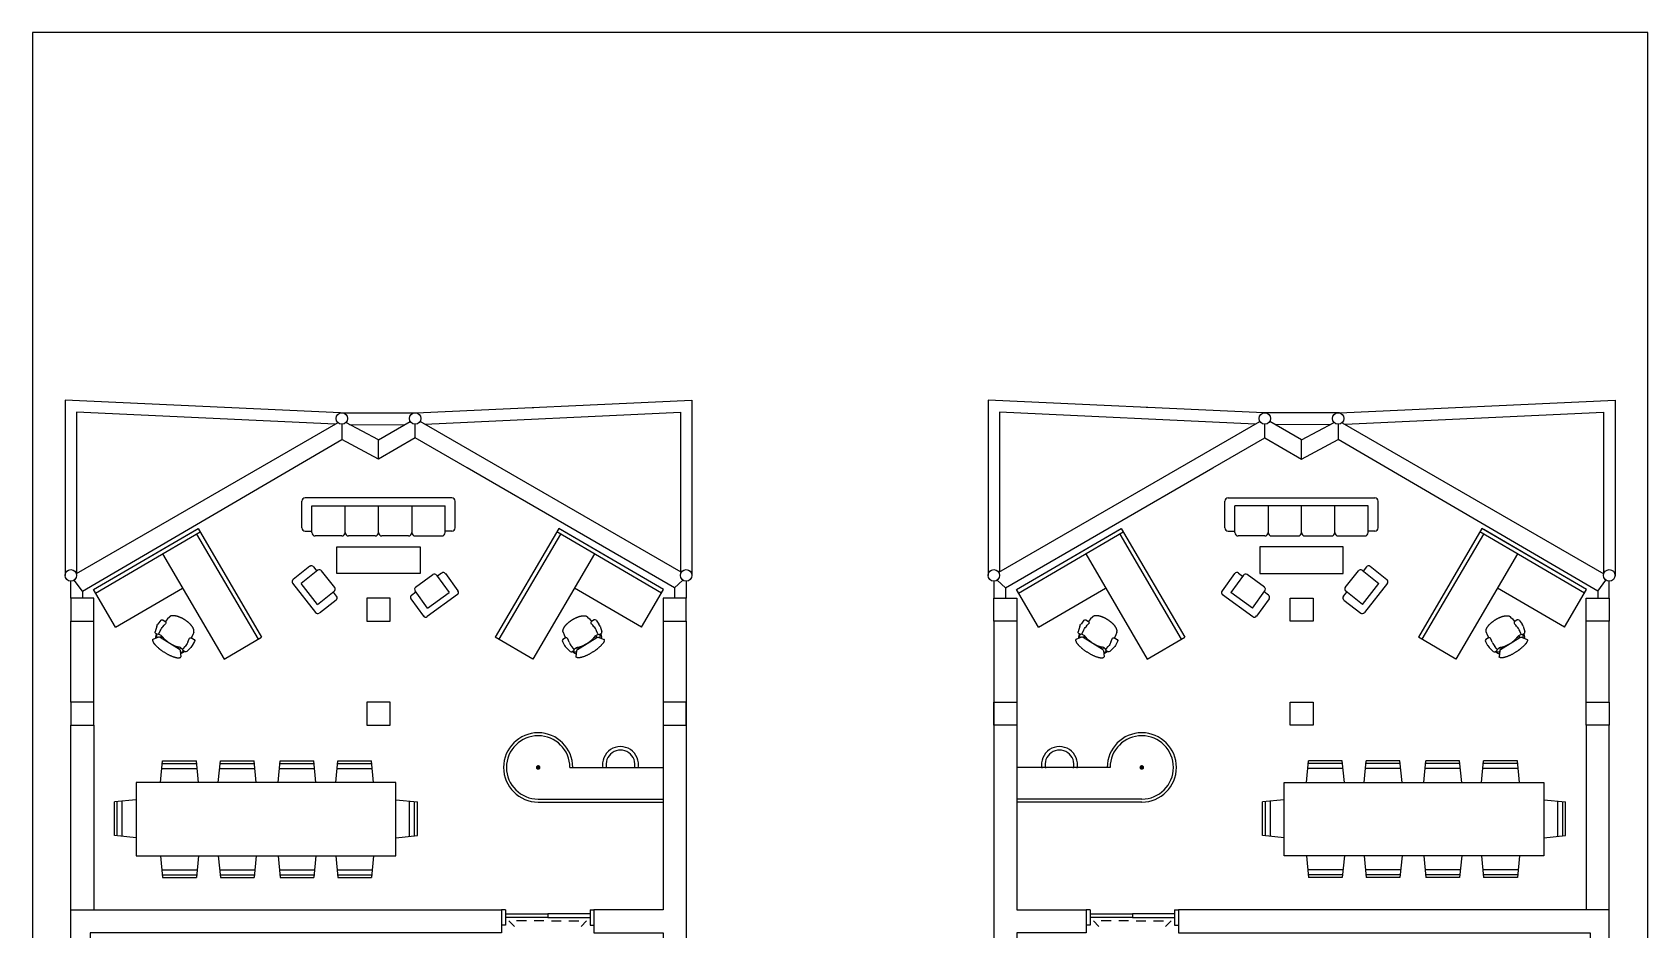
# Model space of a CAD drawing. Header units: millimetres. Extents: x -602 to 362, y 19021 to 19826.
# Drawn here: x -36.93 to -15.93, y 19660.08 to 19671.74 of the extents above; entities that cross this region are included whole.
import ezdxf

# ---------------------------------------------------------------- set-up
doc = ezdxf.new("R2010")
doc.units = ezdxf.units.MM
doc.linetypes.add('HIDDEN', pattern=[9.525, 6.35, -3.175])
for name, color, linetype in [('Duvar', 8, 'Continuous'), ('Kapı', 5, 'Continuous'), ('SectionCutEdges', 1, 'Continuous'), ('TAŞIYICI', 8, 'Continuous'), ('Tefriş', 254, 'Continuous')]:
    doc.layers.add(name, color=color, linetype=linetype)

# ---------------------------------------------------------------- blocks, each defined once
blk = doc.blocks.new('AP00XXXX$0$A$C53421247-flat-2')
at = {"color": 0}
for p, q in [((-0.438, 0.501), (-0.435, 0.509)), ((-0.435, 0.509), (-0.431, 0.518)), ((-0.431, 0.518), (-0.427, 0.526)), ((-0.427, 0.526), (-0.423, 0.535)), ((-0.423, 0.535), (-0.419, 0.543)), ((-0.419, 0.543), (-0.415, 0.551)), ((-0.415, 0.551), (-0.411, 0.559)), ((-0.411, 0.559), (-0.406, 0.567)), ((-0.406, 0.567), (-0.402, 0.575)), ((-0.402, 0.575), (-0.397, 0.583)), ((-0.397, 0.583), (-0.393, 0.591)), ((-0.393, 0.591), (-0.388, 0.599)), ((-0.388, 0.599), (-0.383, 0.607)), ((-0.383, 0.607), (-0.379, 0.615)), ((-0.379, 0.615), (-0.374, 0.622)), ((-0.374, 0.622), (-0.369, 0.629)), ((-0.369, 0.629), (-0.364, 0.637)), ((-0.364, 0.637), (-0.36, 0.644)), ((-0.36, 0.644), (-0.354, 0.651)), ((-0.354, 0.651), (-0.35, 0.658)), ((-0.35, 0.658), (-0.345, 0.664)), ((-0.183, 0.639), (-0.35, 0.324)), ((-0.345, 0.664), (-0.34, 0.671)), ((-0.34, 0.671), (-0.335, 0.677)), ((-0.335, 0.677), (-0.33, 0.683)), ((-0.33, 0.683), (-0.325, 0.689)), ((-0.325, 0.689), (-0.321, 0.695)), ((-0.321, 0.695), (-0.315, 0.7)), ((-0.315, 0.7), (-0.311, 0.706)), ((-0.311, 0.706), (-0.306, 0.71)), ((-0.306, 0.71), (-0.301, 0.716)), ((-0.301, 0.716), (-0.297, 0.72)), ((-0.297, 0.72), (-0.292, 0.724)), ((-0.292, 0.724), (-0.287, 0.728)), ((-0.287, 0.728), (-0.283, 0.732)), ((-0.283, 0.732), (-0.279, 0.735)), ((-0.279, 0.735), (-0.274, 0.739)), ((-0.274, 0.739), (-0.27, 0.742)), ((-0.27, 0.742), (-0.266, 0.744)), ((-0.266, 0.744), (-0.262, 0.746)), ((-0.262, 0.746), (-0.259, 0.749)), ((-0.259, 0.749), (-0.254, 0.75)), ((-0.229, 0.542), (-0.259, 0.493)), ((-0.254, 0.75), (-0.251, 0.752)), ((-0.251, 0.752), (-0.247, 0.753)), ((-0.247, 0.753), (-0.244, 0.754)), ((-0.244, 0.754), (-0.24, 0.755)), ((-0.24, 0.755), (-0.238, 0.755)), ((-0.238, 0.755), (-0.234, 0.755)), ((-0.234, 0.755), (-0.231, 0.755)), ((-0.231, 0.755), (-0.229, 0.755)), ((-0.229, 0.755), (-0.226, 0.754)), ((-0.214, 0.562), (-0.229, 0.542)), ((-0.226, 0.754), (-0.223, 0.753)), ((-0.183, 0.665), (-0.221, 0.75)), ((-0.189, 0.587), (-0.214, 0.562)), ((-0.191, 0.711), (-0.2, 0.703)), ((-0.196, 0.614), (-0.174, 0.603)), ((-0.158, 0.712), (-0.191, 0.711)), ((-0.167, 0.61), (-0.189, 0.587)), ((-0.187, 0.676), (-0.186, 0.682)), ((-0.186, 0.682), (-0.179, 0.691)), ((-0.18, 0.652), (-0.183, 0.665)), ((-0.183, 0.639), (-0.18, 0.652)), ((-0.157, 0.622), (-0.183, 0.639)), ((-0.179, 0.691), (-0.155, 0.697)), ((-0.157, 0.622), (-0.167, 0.61)), ((-0.148, 0.71), (-0.158, 0.712)), ((-0.149, 0.638), (-0.157, 0.622)), ((-0.155, 0.697), (-0.14, 0.692)), ((-0.143, 0.659), (-0.149, 0.638)), ((-0.133, 0.705), (-0.148, 0.71)), ((-0.142, 0.662), (-0.143, 0.659)), ((-0.136, 0.666), (-0.142, 0.662)), ((-0.128, 0.715), (-0.139, 0.693)), ((-0.124, 0.659), (-0.081, 0.644)), ((-0.015, 0.705), (-0.101, 0.727)), ((-0.014, 0.607), (0.009, 0.591)), ((0.011, 0.591), (0.035, 0.571)), ((0.084, 0.653), (0.022, 0.69)), ((0.114, 0.546), (0.069, 0.577)), ((0.07, 0.579), (0.093, 0.622)), ((0.148, 0.518), (0.114, 0.546)), ((0.148, 0.518), (0.15, 0.517)), ((0.15, 0.517), (0.151, 0.516)), ((0.151, 0.516), (0.153, 0.514)), ((0.153, 0.514), (0.154, 0.512)), ((0.154, 0.512), (0.156, 0.51)), ((0.156, 0.51), (0.157, 0.509)), ((0.157, 0.509), (0.159, 0.507)), ((-0.483, 0.343), (-0.482, 0.349)), ((-0.483, 0.338), (-0.483, 0.343)), ((-0.483, 0.333), (-0.483, 0.338)), ((-0.482, 0.328), (-0.483, 0.333)), ((-0.482, 0.354), (-0.481, 0.361)), ((-0.482, 0.349), (-0.482, 0.354)), ((-0.482, 0.323), (-0.482, 0.328)), ((-0.482, 0.32), (-0.482, 0.323)), ((-0.481, 0.315), (-0.482, 0.32)), ((-0.481, 0.366), (-0.48, 0.373)), ((-0.481, 0.361), (-0.481, 0.366)), ((-0.48, 0.311), (-0.481, 0.315)), ((-0.48, 0.373), (-0.478, 0.379)), ((-0.479, 0.307), (-0.48, 0.311)), ((-0.478, 0.304), (-0.479, 0.307)), ((-0.478, 0.379), (-0.477, 0.386)), ((-0.477, 0.301), (-0.478, 0.304)), ((-0.477, 0.386), (-0.475, 0.393)), ((-0.475, 0.298), (-0.477, 0.301)), ((-0.475, 0.393), (-0.474, 0.4)), ((-0.473, 0.296), (-0.475, 0.298)), ((-0.474, 0.4), (-0.472, 0.407)), ((-0.471, 0.294), (-0.473, 0.296)), ((-0.472, 0.407), (-0.47, 0.414)), ((-0.469, 0.292), (-0.471, 0.294)), ((-0.47, 0.414), (-0.468, 0.421)), ((-0.468, 0.421), (-0.465, 0.429)), ((-0.465, 0.429), (-0.463, 0.437)), ((-0.37, 0.307), (-0.465, 0.291)), ((-0.463, 0.437), (-0.46, 0.445)), ((-0.46, 0.445), (-0.458, 0.453)), ((-0.458, 0.453), (-0.455, 0.46)), ((-0.455, 0.46), (-0.452, 0.469)), ((-0.452, 0.469), (-0.448, 0.477)), ((-0.448, 0.477), (-0.445, 0.485)), ((-0.445, 0.485), (-0.442, 0.493)), ((-0.442, 0.493), (-0.438, 0.501)), ((-0.413, 0.285), (-0.411, 0.3)), ((-0.394, 0.257), (-0.413, 0.285)), ((-0.375, 0.242), (-0.394, 0.257)), ((-0.386, 0.301), (-0.391, 0.289)), ((-0.391, 0.289), (-0.38, 0.266)), ((-0.38, 0.305), (-0.386, 0.301)), ((-0.38, 0.266), (-0.366, 0.258)), ((-0.368, 0.255), (-0.38, 0.233)), ((-0.357, 0.312), (-0.37, 0.307)), ((-0.35, 0.324), (-0.357, 0.312)), ((-0.319, 0.31), (-0.35, 0.324)), ((-0.342, 0.275), (-0.344, 0.267)), ((-0.341, 0.277), (-0.342, 0.275)), ((-0.329, 0.294), (-0.341, 0.277)), ((-0.34, 0.266), (-0.295, 0.233)), ((-0.337, 0.348), (-0.315, 0.335)), ((-0.321, 0.305), (-0.329, 0.294)), ((-0.318, 0.312), (-0.321, 0.305)), ((-0.316, 0.328), (-0.318, 0.312)), ((-0.303, 0.394), (-0.316, 0.328)), ((-0.3, 0.402), (-0.303, 0.394)), ((-0.28, 0.456), (-0.3, 0.402)), ((-0.259, 0.493), (-0.28, 0.456)), ((0.111, 0.257), (0.109, 0.252)), ((0.114, 0.26), (0.111, 0.257)), ((0.116, 0.265), (0.114, 0.26)), ((0.119, 0.269), (0.116, 0.265)), ((0.121, 0.273), (0.119, 0.269)), ((0.123, 0.277), (0.121, 0.273)), ((0.125, 0.282), (0.123, 0.277)), ((0.127, 0.286), (0.125, 0.282)), ((0.13, 0.291), (0.127, 0.286)), ((0.132, 0.296), (0.13, 0.291)), ((0.134, 0.3), (0.132, 0.296)), ((0.136, 0.304), (0.134, 0.3)), ((0.138, 0.309), (0.136, 0.304)), ((0.14, 0.313), (0.138, 0.309)), ((0.141, 0.318), (0.14, 0.313)), ((0.144, 0.322), (0.141, 0.318)), ((0.145, 0.327), (0.144, 0.322)), ((0.147, 0.331), (0.145, 0.327)), ((0.149, 0.335), (0.147, 0.331)), ((0.15, 0.34), (0.149, 0.335)), ((0.152, 0.344), (0.15, 0.34)), ((0.153, 0.349), (0.152, 0.344)), ((0.155, 0.353), (0.153, 0.349)), ((0.157, 0.358), (0.155, 0.353)), ((0.158, 0.362), (0.157, 0.358)), ((0.159, 0.366), (0.158, 0.362)), ((0.159, 0.507), (0.16, 0.505)), ((0.16, 0.371), (0.159, 0.366)), ((0.16, 0.505), (0.161, 0.503)), ((0.162, 0.375), (0.16, 0.371)), ((0.161, 0.503), (0.162, 0.502)), ((0.162, 0.502), (0.163, 0.499)), ((0.163, 0.379), (0.162, 0.375)), ((0.163, 0.499), (0.165, 0.497)), ((0.164, 0.384), (0.163, 0.379)), ((0.165, 0.388), (0.164, 0.384)), ((0.165, 0.497), (0.165, 0.494)), ((0.165, 0.494), (0.166, 0.492)), ((0.166, 0.392), (0.165, 0.388)), ((0.166, 0.492), (0.167, 0.49)), ((0.167, 0.396), (0.166, 0.392)), ((0.167, 0.49), (0.168, 0.487)), ((0.169, 0.405), (0.167, 0.4)), ((0.167, 0.4), (0.167, 0.396)), ((0.168, 0.487), (0.169, 0.484)), ((0.169, 0.484), (0.169, 0.481)), ((0.169, 0.481), (0.17, 0.478)), ((0.17, 0.416), (0.169, 0.412)), ((0.169, 0.412), (0.169, 0.409)), ((0.169, 0.409), (0.169, 0.405)), ((0.17, 0.478), (0.17, 0.476)), ((0.17, 0.476), (0.171, 0.473)), ((0.171, 0.42), (0.17, 0.416)), ((0.171, 0.473), (0.171, 0.47)), ((0.171, 0.47), (0.172, 0.467)), ((0.172, 0.428), (0.171, 0.424)), ((0.171, 0.424), (0.171, 0.42)), ((0.172, 0.467), (0.172, 0.463)), ((0.172, 0.463), (0.172, 0.46)), ((0.172, 0.46), (0.173, 0.457)), ((0.173, 0.454), (0.172, 0.45)), ((0.172, 0.45), (0.172, 0.447)), ((0.172, 0.447), (0.173, 0.443)), ((0.173, 0.443), (0.172, 0.439)), ((0.172, 0.439), (0.172, 0.436)), ((0.172, 0.436), (0.172, 0.432)), ((0.172, 0.432), (0.172, 0.428)), ((0.173, 0.457), (0.173, 0.454)), ((-0.308, 0.145), (-0.375, 0.204)), ((-0.206, 0.095), (-0.274, 0.123)), ((-0.227, 0.2), (-0.201, 0.189)), ((-0.199, 0.189), (-0.168, 0.179)), ((-0.176, 0.105), (-0.154, 0.146)), ((-0.103, 0.13), (-0.153, 0.149)), ((-0.062, 0.119), (-0.103, 0.13)), ((-0.06, 0.118), (-0.062, 0.119)), ((-0.058, 0.117), (-0.06, 0.118)), ((-0.056, 0.117), (-0.058, 0.117)), ((-0.054, 0.117), (-0.056, 0.117)), ((-0.051, 0.116), (-0.054, 0.117)), ((-0.049, 0.116), (-0.051, 0.116)), ((-0.048, 0.116), (-0.049, 0.116)), ((-0.045, 0.116), (-0.048, 0.116)), ((-0.043, 0.116), (-0.045, 0.116)), ((-0.04, 0.116), (-0.043, 0.116)), ((-0.038, 0.117), (-0.04, 0.116)), ((-0.035, 0.117), (-0.038, 0.117)), ((-0.033, 0.117), (-0.035, 0.117)), ((-0.031, 0.118), (-0.033, 0.117)), ((-0.028, 0.119), (-0.031, 0.118)), ((-0.025, 0.119), (-0.028, 0.119)), ((-0.023, 0.12), (-0.025, 0.119)), ((-0.02, 0.121), (-0.023, 0.12)), ((-0.018, 0.123), (-0.02, 0.121)), ((-0.015, 0.124), (-0.018, 0.123)), ((-0.012, 0.125), (-0.015, 0.124)), ((-0.009, 0.126), (-0.012, 0.125)), ((-0.007, 0.128), (-0.009, 0.126)), ((-0.004, 0.129), (-0.007, 0.128)), ((-0.001, 0.131), (-0.004, 0.129)), ((0.002, 0.133), (-0.001, 0.131)), ((0.005, 0.134), (0.002, 0.133)), ((0.008, 0.136), (0.005, 0.134)), ((0.01, 0.138), (0.008, 0.136)), ((0.013, 0.14), (0.01, 0.138)), ((0.016, 0.142), (0.013, 0.14)), ((0.019, 0.144), (0.016, 0.142)), ((0.022, 0.147), (0.019, 0.144)), ((0.024, 0.149), (0.022, 0.147)), ((0.027, 0.151), (0.024, 0.149)), ((0.03, 0.154), (0.027, 0.151)), ((0.033, 0.157), (0.03, 0.154)), ((0.036, 0.159), (0.033, 0.157)), ((0.04, 0.162), (0.036, 0.159)), ((0.043, 0.165), (0.04, 0.162)), ((0.045, 0.168), (0.043, 0.165)), ((0.048, 0.171), (0.045, 0.168)), ((0.051, 0.174), (0.048, 0.171)), ((0.054, 0.177), (0.051, 0.174)), ((0.057, 0.181), (0.054, 0.177)), ((0.06, 0.183), (0.057, 0.181)), ((0.062, 0.187), (0.06, 0.183)), ((0.066, 0.19), (0.062, 0.187)), ((0.068, 0.194), (0.066, 0.19)), ((0.071, 0.197), (0.068, 0.194)), ((0.074, 0.201), (0.071, 0.197)), ((0.076, 0.204), (0.074, 0.201)), ((0.079, 0.209), (0.076, 0.204)), ((0.082, 0.212), (0.079, 0.209)), ((0.085, 0.216), (0.082, 0.212)), ((0.088, 0.22), (0.085, 0.216)), ((0.091, 0.223), (0.088, 0.22)), ((0.094, 0.228), (0.091, 0.223)), ((0.096, 0.232), (0.094, 0.228)), ((0.099, 0.236), (0.096, 0.232)), ((0.101, 0.239), (0.099, 0.236)), ((0.104, 0.244), (0.101, 0.239)), ((0.106, 0.247), (0.104, 0.244)), ((0.109, 0.252), (0.106, 0.247))]:
    blk.add_line(p, q, dxfattribs=at)
for centre, radius, start, end in [((-0.226, 0.747), 0.00587, 24.1637, 63.0231), ((-0.119, 0.681), 0.0235, 151.1162, 235.1431), ((-0.119, 0.681), 0.0235, 235.1431, 256.7996), ((-0.107, 0.704), 0.0235, 75.8107, 151.1162), ((-0.204, 0.345), 0.324, 54.1745, 67.7214), ((-0.05, 0.568), 0.141, 59.4825, 75.8107), ((-0.004, 0.572), 0.0235, 51.1082, 56.248), ((0.049, 0.59), 0.0235, 231.1082, 332.4182), ((0.072, 0.633), 0.0235, 332.4182, 59.4825), ((-0.465, 0.297), 0.00587, 230.3011, 279.9373), ((-0.348, 0.244), 0.0235, 72.284, 151.0859), ((-0.359, 0.222), 0.0235, 151.0859, 229.3263), ((-0.216, 0.251), 0.141, 229.0257, 245.3538), ((-0.12, 0.505), 0.324, 237.1149, 250.6618), ((-0.197, 0.116), 0.0235, 246.0859, 332.4182), ((-0.192, 0.211), 0.0235, 248.5883, 253.7281), ((-0.175, 0.157), 0.0235, 332.4182, 70.7438)]:
    blk.add_arc(centre, radius, start, end, dxfattribs=at)

msp = doc.modelspace()

# ---------------------------------------------------------------- linework, layer by layer
for p, q in [((-30.431, 19666.865), (-30.409, 19666.862)), ((-22.428, 19666.865), (-22.449, 19666.862))]:
    msp.add_line(p, q)
at = {"layer": 'Duvar'}
msp.add_lwpolyline([(-36.929, 19671.737), (-36.929, 19642.037), (-15.929, 19642.037), (-15.929, 19671.737)], close=True, dxfattribs=at)
for points in [[(-36.429, 19663.037), (-36.429, 19664.087)], [(-36.129, 19663.037), (-36.129, 19664.087)], [(-28.729, 19664.087), (-28.729, 19660.337), (-29.629, 19660.337), (-29.629, 19660.037), (-28.729, 19660.037), (-28.729, 19652.487)], [(-28.429, 19664.087), (-28.429, 19649.687)], [(-24.429, 19664.087), (-24.429, 19649.687)], [(-24.129, 19664.087), (-24.129, 19660.337), (-23.229, 19660.337), (-23.229, 19660.037), (-24.129, 19660.037), (-24.129, 19652.487)], [(-16.729, 19663.037), (-16.729, 19664.087)], [(-16.429, 19663.037), (-16.429, 19664.087)], [(-36.179, 19651.037), (-36.429, 19651.037), (-36.429, 19662.737)], [(-36.129, 19662.737), (-36.129, 19660.337)], [(-16.729, 19662.737), (-16.729, 19660.337)], [(-16.679, 19651.037), (-16.429, 19651.037), (-16.429, 19662.737)], [(-36.429, 19660.337), (-30.829, 19660.337), (-30.829, 19660.037), (-36.179, 19660.037), (-36.179, 19658.887)], [(-16.429, 19660.337), (-22.029, 19660.337), (-22.029, 19660.037), (-16.679, 19660.037), (-16.679, 19658.887)]]:
    msp.add_lwpolyline(points, dxfattribs=at)
at = {"layer": 'Kapı'}
for points in [[(-30.829, 19660.337), (-30.829, 19660.137)], [(-30.779, 19660.337), (-30.829, 19660.337)], [(-30.779, 19660.337), (-30.779, 19660.137)], [(-30.779, 19660.287), (-30.229, 19660.287), (-30.229, 19660.237), (-30.779, 19660.237)], [(-29.679, 19660.287), (-30.229, 19660.287), (-30.229, 19660.237), (-29.679, 19660.237)], [(-29.679, 19660.337), (-29.679, 19660.137)], [(-29.679, 19660.337), (-29.629, 19660.337)], [(-29.629, 19660.337), (-29.629, 19660.137)], [(-23.229, 19660.337), (-23.229, 19660.137)], [(-23.179, 19660.337), (-23.229, 19660.337)], [(-23.179, 19660.337), (-23.179, 19660.137)], [(-23.179, 19660.287), (-22.629, 19660.287), (-22.629, 19660.237), (-23.179, 19660.237)], [(-22.079, 19660.287), (-22.629, 19660.287), (-22.629, 19660.237), (-22.079, 19660.237)], [(-22.079, 19660.337), (-22.079, 19660.137)], [(-22.079, 19660.337), (-22.029, 19660.337)], [(-22.029, 19660.337), (-22.029, 19660.137)], [(-30.779, 19660.137), (-30.829, 19660.137)], [(-29.679, 19660.137), (-29.629, 19660.137)], [(-23.179, 19660.137), (-23.229, 19660.137)], [(-22.079, 19660.137), (-22.029, 19660.137)]]:
    msp.add_lwpolyline(points, dxfattribs=at)
at = {"layer": 'Kapı', "linetype": 'HIDDEN', "ltscale": 0.02}
for points in [[(-30.279, 19660.192), (-30.733, 19660.192), (-30.663, 19660.121)], [(-30.18, 19660.192), (-29.725, 19660.192), (-29.796, 19660.121)], [(-22.679, 19660.192), (-23.133, 19660.192), (-23.063, 19660.121)], [(-22.58, 19660.192), (-22.125, 19660.192), (-22.196, 19660.121)]]:
    msp.add_lwpolyline(points, dxfattribs=at)
at = {"layer": 'SectionCutEdges'}
for p, q in [((-32.959, 19666.666), (-36.358, 19664.704)), ((-32.905, 19666.645), (-32.906, 19666.447)), ((-32.429, 19666.444), (-32.852, 19666.668)), ((-32.429, 19666.444), (-32.017, 19666.682)), ((-31.952, 19666.47), (-31.951, 19666.645)), ((-28.493, 19664.722), (-31.887, 19666.683)), ((-24.366, 19664.722), (-20.971, 19666.683)), ((-20.906, 19666.47), (-20.908, 19666.645)), ((-20.429, 19666.444), (-20.841, 19666.682)), ((-20.429, 19666.444), (-20.007, 19666.668)), ((-19.954, 19666.645), (-19.952, 19666.447)), ((-19.9, 19666.666), (-16.501, 19664.704)), ((-36.279, 19664.475), (-32.906, 19666.447)), ((-32.429, 19666.194), (-32.906, 19666.447)), ((-31.952, 19666.47), (-32.429, 19666.194)), ((-32.429, 19666.194), (-32.429, 19666.444)), ((-31.276, 19666.079), (-31.952, 19666.47)), ((-21.583, 19666.079), (-20.906, 19666.47)), ((-20.906, 19666.47), (-20.429, 19666.194)), ((-20.429, 19666.194), (-19.952, 19666.447)), ((-20.429, 19666.194), (-20.429, 19666.444)), ((-16.579, 19664.475), (-19.952, 19666.447)), ((-28.579, 19664.522), (-31.276, 19666.079)), ((-24.279, 19664.522), (-21.583, 19666.079)), ((-36.429, 19664.387), (-36.429, 19664.607)), ((-28.579, 19664.522), (-28.579, 19664.387)), ((-28.429, 19664.607), (-28.429, 19664.387)), ((-24.429, 19664.607), (-24.429, 19664.387)), ((-24.279, 19664.522), (-24.279, 19664.387)), ((-16.429, 19664.387), (-16.429, 19664.607)), ((-36.129, 19664.387), (-36.429, 19664.387)), ((-36.429, 19664.387), (-36.429, 19664.087)), ((-36.129, 19664.087), (-36.129, 19664.387)), ((-32.279, 19664.387), (-32.579, 19664.387)), ((-32.579, 19664.387), (-32.579, 19664.087)), ((-32.279, 19664.087), (-32.279, 19664.387)), ((-28.429, 19664.387), (-28.729, 19664.387)), ((-28.729, 19664.387), (-28.729, 19664.087)), ((-28.429, 19664.087), (-28.429, 19664.387)), ((-24.429, 19664.387), (-24.129, 19664.387)), ((-24.429, 19664.087), (-24.429, 19664.387)), ((-24.129, 19664.387), (-24.129, 19664.087)), ((-20.579, 19664.387), (-20.279, 19664.387)), ((-20.579, 19664.087), (-20.579, 19664.387)), ((-20.279, 19664.387), (-20.279, 19664.087)), ((-16.729, 19664.387), (-16.429, 19664.387)), ((-16.729, 19664.087), (-16.729, 19664.387)), ((-16.429, 19664.387), (-16.429, 19664.087)), ((-36.429, 19664.087), (-36.129, 19664.087)), ((-32.579, 19664.087), (-32.279, 19664.087)), ((-28.729, 19664.087), (-28.429, 19664.087)), ((-24.129, 19664.087), (-24.429, 19664.087)), ((-20.279, 19664.087), (-20.579, 19664.087)), ((-16.429, 19664.087), (-16.729, 19664.087)), ((-36.429, 19663.037), (-36.429, 19662.737)), ((-36.129, 19663.037), (-36.429, 19663.037)), ((-36.129, 19662.737), (-36.129, 19663.037)), ((-32.279, 19663.037), (-32.579, 19663.037)), ((-32.579, 19663.037), (-32.579, 19662.737)), ((-32.279, 19662.737), (-32.279, 19663.037)), ((-28.429, 19663.037), (-28.729, 19663.037)), ((-28.729, 19663.037), (-28.729, 19662.737)), ((-28.429, 19662.737), (-28.429, 19663.037)), ((-24.429, 19662.737), (-24.429, 19663.037)), ((-24.429, 19663.037), (-24.129, 19663.037)), ((-24.129, 19663.037), (-24.129, 19662.737)), ((-20.579, 19663.037), (-20.279, 19663.037)), ((-20.579, 19662.737), (-20.579, 19663.037)), ((-20.279, 19663.037), (-20.279, 19662.737)), ((-16.729, 19663.037), (-16.429, 19663.037)), ((-16.729, 19662.737), (-16.729, 19663.037)), ((-16.429, 19663.037), (-16.429, 19662.737)), ((-36.429, 19662.737), (-36.129, 19662.737)), ((-32.579, 19662.737), (-32.279, 19662.737)), ((-28.729, 19662.737), (-28.429, 19662.737)), ((-24.129, 19662.737), (-24.429, 19662.737)), ((-20.279, 19662.737), (-20.579, 19662.737)), ((-16.429, 19662.737), (-16.729, 19662.737))]:
    msp.add_line(p, q, dxfattribs=at)
for points in [[(-36.279, 19664.475), (-36.385, 19664.621)], [(-28.579, 19664.522), (-28.473, 19664.621)], [(-24.279, 19664.522), (-24.385, 19664.621)], [(-16.579, 19664.475), (-16.473, 19664.621)], [(-36.279, 19664.475), (-36.279, 19664.387)], [(-16.579, 19664.475), (-16.579, 19664.387)]]:
    msp.add_lwpolyline(points, dxfattribs=at)
for centre in [(-32.906, 19666.72), (-31.953, 19666.72), (-20.906, 19666.72), (-19.953, 19666.72), (-36.429, 19664.682), (-28.429, 19664.682), (-24.429, 19664.682), (-16.429, 19664.682)]:
    msp.add_circle(centre, 0.075, dxfattribs=at)
at = {"layer": 'TAŞIYICI'}
for points in [[(-32.921, 19666.793), (-36.504, 19666.96), (-36.504, 19664.682)], [(-31.938, 19666.793), (-28.354, 19666.96), (-28.354, 19664.682)], [(-20.921, 19666.793), (-24.504, 19666.96), (-24.504, 19664.682)], [(-19.938, 19666.793), (-16.354, 19666.96), (-16.354, 19664.682)], [(-32.994, 19666.646), (-36.354, 19666.803), (-36.354, 19664.706)], [(-32.921, 19666.793), (-31.938, 19666.793)], [(-31.828, 19666.648), (-28.504, 19666.803), (-28.504, 19664.729)], [(-21.031, 19666.648), (-24.354, 19666.803), (-24.354, 19664.729)], [(-19.938, 19666.793), (-20.921, 19666.793)], [(-19.865, 19666.646), (-16.504, 19666.803), (-16.504, 19664.706)], [(-32.806, 19666.644), (-32.095, 19666.637)], [(-20.053, 19666.644), (-20.764, 19666.637)]]:
    msp.add_lwpolyline(points, dxfattribs=at)
at = {"layer": 'Tefriş'}
for p, q in [((-31.476, 19665.69), (-33.382, 19665.69)), ((-21.382, 19665.69), (-19.476, 19665.69)), ((-33.426, 19665.301), (-33.426, 19665.647)), ((-33.296, 19665.238), (-33.296, 19665.585)), ((-33.296, 19665.585), (-31.563, 19665.585)), ((-32.862, 19665.238), (-32.862, 19665.585)), ((-32.429, 19665.238), (-32.429, 19665.585)), ((-31.996, 19665.585), (-31.996, 19665.238)), ((-31.996, 19665.585), (-31.996, 19665.238)), ((-31.563, 19665.238), (-31.563, 19665.585)), ((-31.433, 19665.301), (-31.433, 19665.647)), ((-21.426, 19665.301), (-21.426, 19665.647)), ((-21.296, 19665.238), (-21.296, 19665.585)), ((-19.563, 19665.585), (-21.296, 19665.585)), ((-20.862, 19665.585), (-20.862, 19665.238)), ((-20.862, 19665.585), (-20.862, 19665.238)), ((-20.429, 19665.238), (-20.429, 19665.585)), ((-19.996, 19665.238), (-19.996, 19665.585)), ((-19.563, 19665.238), (-19.563, 19665.585)), ((-19.433, 19665.301), (-19.433, 19665.647)), ((-36.135, 19664.497), (-34.774, 19665.293)), ((-36.135, 19664.497), (-34.797, 19665.279)), ((-36.108, 19664.45), (-34.747, 19665.246)), ((-34.774, 19665.293), (-33.948, 19663.879)), ((-33.382, 19665.258), (-33.296, 19665.258)), ((-31.476, 19665.258), (-31.563, 19665.258)), ((-30.085, 19665.293), (-30.911, 19663.879)), ((-28.751, 19664.45), (-30.112, 19665.246)), ((-28.723, 19664.497), (-30.085, 19665.293)), ((-28.723, 19664.497), (-30.061, 19665.279)), ((-24.135, 19664.497), (-22.774, 19665.293)), ((-24.135, 19664.497), (-22.797, 19665.279)), ((-24.108, 19664.45), (-22.747, 19665.246)), ((-22.774, 19665.293), (-21.948, 19663.879)), ((-21.382, 19665.258), (-21.296, 19665.258)), ((-19.476, 19665.258), (-19.563, 19665.258)), ((-18.085, 19665.293), (-18.911, 19663.879)), ((-16.751, 19664.45), (-18.112, 19665.246)), ((-16.723, 19664.497), (-18.085, 19665.293)), ((-16.723, 19664.497), (-18.061, 19665.279)), ((-34.793, 19665.219), (-33.994, 19663.852)), ((-32.906, 19665.195), (-33.252, 19665.195)), ((-32.971, 19664.708), (-32.971, 19665.055)), ((-32.971, 19665.055), (-31.888, 19665.055)), ((-32.473, 19665.195), (-32.819, 19665.195)), ((-32.04, 19665.195), (-32.386, 19665.195)), ((-31.953, 19665.195), (-31.606, 19665.195)), ((-31.888, 19665.055), (-31.888, 19664.708)), ((-30.065, 19665.219), (-30.864, 19663.852)), ((-22.793, 19665.219), (-21.994, 19663.852)), ((-20.906, 19665.195), (-21.252, 19665.195)), ((-20.971, 19665.055), (-20.971, 19664.708)), ((-19.888, 19665.055), (-20.971, 19665.055)), ((-20.819, 19665.195), (-20.473, 19665.195)), ((-20.386, 19665.195), (-20.04, 19665.195)), ((-19.953, 19665.195), (-19.606, 19665.195)), ((-19.888, 19664.708), (-19.888, 19665.055)), ((-18.065, 19665.219), (-18.864, 19663.852)), ((-35.235, 19664.96), (-34.436, 19663.594)), ((-29.623, 19664.96), (-30.422, 19663.594)), ((-23.235, 19664.96), (-22.436, 19663.594)), ((-17.623, 19664.96), (-18.422, 19663.594)), ((-33.321, 19664.8), (-33.539, 19664.63)), ((-33.217, 19664.749), (-33.436, 19664.578)), ((-33.272, 19664.794), (-33.229, 19664.739)), ((-32.998, 19664.524), (-33.168, 19664.743)), ((-31.888, 19664.708), (-32.971, 19664.708)), ((-31.946, 19664.528), (-31.722, 19664.692)), ((-31.673, 19664.684), (-31.51, 19664.46)), ((-31.608, 19664.712), (-31.664, 19664.671)), ((-31.559, 19664.705), (-31.396, 19664.481)), ((-21.299, 19664.705), (-21.462, 19664.481)), ((-21.186, 19664.684), (-21.349, 19664.46)), ((-21.251, 19664.712), (-21.195, 19664.671)), ((-20.913, 19664.528), (-21.137, 19664.692)), ((-20.971, 19664.708), (-19.888, 19664.708)), ((-19.861, 19664.524), (-19.69, 19664.743)), ((-19.642, 19664.749), (-19.423, 19664.578)), ((-19.587, 19664.794), (-19.629, 19664.739)), ((-19.538, 19664.8), (-19.32, 19664.63)), ((-35.85, 19664.008), (-36.135, 19664.497)), ((-35.85, 19664.008), (-34.977, 19664.518)), ((-33.545, 19664.581), (-33.247, 19664.198)), ((-33.223, 19664.305), (-33.436, 19664.578)), ((-33.223, 19664.305), (-33.004, 19664.475)), ((-33.223, 19664.305), (-33.004, 19664.475)), ((-32.974, 19664.411), (-33.016, 19664.466)), ((-32, 19664.426), (-31.944, 19664.467)), ((-31.79, 19664.256), (-31.953, 19664.48)), ((-31.79, 19664.256), (-31.953, 19664.48)), ((-31.404, 19664.432), (-31.796, 19664.147)), ((-31.79, 19664.256), (-31.51, 19664.46)), ((-29.009, 19664.008), (-29.882, 19664.518)), ((-29.009, 19664.008), (-28.723, 19664.497)), ((-23.85, 19664.008), (-24.135, 19664.497)), ((-23.85, 19664.008), (-22.977, 19664.518)), ((-21.455, 19664.432), (-21.063, 19664.147)), ((-21.069, 19664.256), (-21.349, 19664.46)), ((-21.069, 19664.256), (-20.906, 19664.48)), ((-21.069, 19664.256), (-20.906, 19664.48)), ((-20.859, 19664.426), (-20.915, 19664.467)), ((-19.885, 19664.411), (-19.842, 19664.466)), ((-19.636, 19664.305), (-19.855, 19664.475)), ((-19.636, 19664.305), (-19.855, 19664.475)), ((-19.636, 19664.305), (-19.423, 19664.578)), ((-19.314, 19664.581), (-19.612, 19664.198)), ((-17.009, 19664.008), (-17.882, 19664.518)), ((-17.009, 19664.008), (-16.723, 19664.497)), ((-32.98, 19664.362), (-33.198, 19664.192)), ((-32.008, 19664.378), (-31.845, 19664.154)), ((-20.851, 19664.378), (-21.014, 19664.154)), ((-19.879, 19664.362), (-19.66, 19664.192)), ((-34.436, 19663.594), (-33.948, 19663.879)), ((-30.422, 19663.594), (-30.911, 19663.879)), ((-22.436, 19663.594), (-21.948, 19663.879)), ((-18.422, 19663.594), (-18.911, 19663.879)), ((-35.262, 19661.992), (-35.235, 19662.274)), ((-35.245, 19662.173), (-34.785, 19662.173)), ((-35.238, 19662.237), (-34.792, 19662.237)), ((-35.235, 19662.274), (-34.795, 19662.274)), ((-34.768, 19661.992), (-34.795, 19662.274)), ((-34.512, 19661.992), (-34.485, 19662.274)), ((-34.495, 19662.173), (-34.035, 19662.173)), ((-34.488, 19662.237), (-34.042, 19662.237)), ((-34.485, 19662.274), (-34.045, 19662.274)), ((-34.018, 19661.992), (-34.045, 19662.274)), ((-33.735, 19661.992), (-33.709, 19662.274)), ((-33.718, 19662.173), (-33.259, 19662.173)), ((-33.712, 19662.237), (-33.265, 19662.237)), ((-33.709, 19662.274), (-33.269, 19662.274)), ((-33.242, 19661.992), (-33.269, 19662.274)), ((-32.985, 19661.992), (-32.959, 19662.274)), ((-32.968, 19662.173), (-32.509, 19662.173)), ((-32.962, 19662.237), (-32.515, 19662.237)), ((-32.959, 19662.274), (-32.519, 19662.274)), ((-32.492, 19661.992), (-32.519, 19662.274)), ((-29.941, 19662.187), (-28.729, 19662.187)), ((-28.729, 19662.187), (-28.729, 19661.737)), ((-22.918, 19662.187), (-24.129, 19662.187)), ((-24.129, 19662.187), (-24.129, 19661.737)), ((-20.366, 19661.992), (-20.34, 19662.274)), ((-19.89, 19662.173), (-20.349, 19662.173)), ((-19.896, 19662.237), (-20.343, 19662.237)), ((-19.9, 19662.274), (-20.34, 19662.274)), ((-19.873, 19661.992), (-19.9, 19662.274)), ((-19.616, 19661.992), (-19.59, 19662.274)), ((-19.14, 19662.173), (-19.599, 19662.173)), ((-19.146, 19662.237), (-19.593, 19662.237)), ((-19.15, 19662.274), (-19.59, 19662.274)), ((-19.123, 19661.992), (-19.15, 19662.274)), ((-18.84, 19661.992), (-18.814, 19662.274)), ((-18.364, 19662.173), (-18.823, 19662.173)), ((-18.37, 19662.237), (-18.817, 19662.237)), ((-18.374, 19662.274), (-18.814, 19662.274)), ((-18.347, 19661.992), (-18.374, 19662.274)), ((-18.09, 19661.992), (-18.064, 19662.274)), ((-17.614, 19662.173), (-18.073, 19662.173)), ((-17.62, 19662.237), (-18.067, 19662.237)), ((-17.624, 19662.274), (-18.064, 19662.274)), ((-17.597, 19661.992), (-17.624, 19662.274)), ((-35.58, 19661.992), (-35.58, 19661.037)), ((-32.204, 19661.992), (-35.58, 19661.992)), ((-32.204, 19661.037), (-32.204, 19661.992)), ((-20.654, 19661.037), (-20.654, 19661.992)), ((-20.654, 19661.992), (-17.278, 19661.992)), ((-17.278, 19661.992), (-17.278, 19661.037)), ((-35.58, 19661.767), (-35.862, 19661.741)), ((-35.862, 19661.301), (-35.862, 19661.741)), ((-35.825, 19661.297), (-35.825, 19661.744)), ((-35.761, 19661.291), (-35.761, 19661.75)), ((-32.204, 19661.767), (-31.923, 19661.741)), ((-32.024, 19661.291), (-32.024, 19661.75)), ((-31.959, 19661.297), (-31.959, 19661.744)), ((-31.923, 19661.301), (-31.923, 19661.741)), ((-30.353, 19661.775), (-28.729, 19661.775)), ((-30.353, 19661.737), (-28.729, 19661.737)), ((-22.506, 19661.775), (-24.129, 19661.775)), ((-22.506, 19661.737), (-24.129, 19661.737)), ((-20.654, 19661.767), (-20.936, 19661.741)), ((-20.936, 19661.301), (-20.936, 19661.741)), ((-20.899, 19661.297), (-20.899, 19661.744)), ((-20.835, 19661.291), (-20.835, 19661.75)), ((-17.278, 19661.767), (-16.997, 19661.741)), ((-17.098, 19661.291), (-17.098, 19661.75)), ((-17.033, 19661.297), (-17.033, 19661.744)), ((-16.997, 19661.301), (-16.997, 19661.741)), ((-35.58, 19661.274), (-35.862, 19661.301)), ((-32.204, 19661.274), (-31.923, 19661.301)), ((-20.654, 19661.274), (-20.936, 19661.301)), ((-17.278, 19661.274), (-16.997, 19661.301)), ((-35.58, 19661.037), (-32.204, 19661.037)), ((-35.262, 19661.037), (-35.235, 19660.756)), ((-35.245, 19660.857), (-34.785, 19660.857)), ((-34.768, 19661.037), (-34.795, 19660.756)), ((-34.512, 19661.037), (-34.485, 19660.756)), ((-34.495, 19660.857), (-34.035, 19660.857)), ((-34.018, 19661.037), (-34.045, 19660.756)), ((-33.735, 19661.037), (-33.709, 19660.756)), ((-33.718, 19660.857), (-33.259, 19660.857)), ((-33.242, 19661.037), (-33.269, 19660.756)), ((-32.985, 19661.037), (-32.959, 19660.756)), ((-32.968, 19660.857), (-32.509, 19660.857)), ((-32.492, 19661.037), (-32.519, 19660.756)), ((-17.278, 19661.037), (-20.654, 19661.037)), ((-20.366, 19661.037), (-20.34, 19660.756)), ((-19.89, 19660.857), (-20.349, 19660.857)), ((-19.873, 19661.037), (-19.9, 19660.756)), ((-19.616, 19661.037), (-19.59, 19660.756)), ((-19.14, 19660.857), (-19.599, 19660.857)), ((-19.123, 19661.037), (-19.15, 19660.756)), ((-18.84, 19661.037), (-18.814, 19660.756)), ((-18.364, 19660.857), (-18.823, 19660.857)), ((-18.347, 19661.037), (-18.374, 19660.756)), ((-18.09, 19661.037), (-18.064, 19660.756)), ((-17.614, 19660.857), (-18.073, 19660.857)), ((-17.597, 19661.037), (-17.624, 19660.756)), ((-35.238, 19660.793), (-34.792, 19660.793)), ((-35.235, 19660.756), (-34.795, 19660.756)), ((-34.488, 19660.793), (-34.042, 19660.793)), ((-34.485, 19660.756), (-34.045, 19660.756)), ((-33.712, 19660.793), (-33.265, 19660.793)), ((-33.709, 19660.756), (-33.269, 19660.756)), ((-32.962, 19660.793), (-32.515, 19660.793)), ((-32.959, 19660.756), (-32.519, 19660.756)), ((-19.896, 19660.793), (-20.343, 19660.793)), ((-19.9, 19660.756), (-20.34, 19660.756)), ((-19.146, 19660.793), (-19.593, 19660.793)), ((-19.15, 19660.756), (-19.59, 19660.756)), ((-18.37, 19660.793), (-18.817, 19660.793)), ((-18.374, 19660.756), (-18.814, 19660.756)), ((-17.62, 19660.793), (-18.067, 19660.793)), ((-17.624, 19660.756), (-18.064, 19660.756))]:
    msp.add_line(p, q, dxfattribs=at)
at = {"layer": 'Tefriş', "const_width": 0.03}
for points in [[(-30.338, 19662.187, -1), (-30.368, 19662.187, -1)], [(-22.521, 19662.187, 1), (-22.491, 19662.187, 1)]]:
    msp.add_lwpolyline(points, format="xyb", close=True, dxfattribs=at)
at = {"layer": 'Tefriş'}
for centre, radius, start, end in [((-33.382, 19665.647), 0.0433, 90, 180), ((-31.476, 19665.647), 0.0433, 0, 90), ((-21.382, 19665.647), 0.0433, 90, 180), ((-19.476, 19665.647), 0.0433, 0, 90), ((-33.382, 19665.301), 0.0433, 180, 270), ((-31.476, 19665.301), 0.0433, 270, 0), ((-21.382, 19665.301), 0.0433, 180, 270), ((-19.476, 19665.301), 0.0433, 270, 0), ((-33.252, 19665.238), 0.0433, 180, 270), ((-32.906, 19665.238), 0.0433, 270, 0), ((-32.819, 19665.238), 0.0433, 180, 270), ((-32.473, 19665.238), 0.0433, 270, 0), ((-32.386, 19665.238), 0.0433, 180, 270), ((-32.04, 19665.238), 0.0433, 270, 0), ((-31.953, 19665.238), 0.0433, 180, 270), ((-31.606, 19665.238), 0.0433, 270, 0), ((-21.252, 19665.238), 0.0433, 180, 270), ((-20.906, 19665.238), 0.0433, 270, 0), ((-20.819, 19665.238), 0.0433, 180, 270), ((-20.473, 19665.238), 0.0433, 270, 0), ((-20.386, 19665.238), 0.0433, 180, 270), ((-20.04, 19665.238), 0.0433, 270, 0), ((-19.953, 19665.238), 0.0433, 180, 270), ((-19.606, 19665.238), 0.0433, 270, 0), ((-33.518, 19664.602), 0.0346, 127.9081, 217.9081), ((-33.299, 19664.772), 0.0346, 37.9081, 127.9081), ((-33.196, 19664.721), 0.0346, 37.9081, 127.9081), ((-31.701, 19664.664), 0.0346, 36.0842, 126.0842), ((-31.587, 19664.684), 0.0346, 36.0842, 126.0842), ((-21.271, 19664.684), 0.0346, 53.9158, 143.9158), ((-21.158, 19664.664), 0.0346, 53.9158, 143.9158), ((-19.663, 19664.721), 0.0346, 52.0919, 142.0919), ((-19.559, 19664.772), 0.0346, 52.0919, 142.0919), ((-19.341, 19664.602), 0.0346, 322.0919, 52.0919), ((-33.025, 19664.503), 0.0346, 307.9081, 37.9081), ((-33.001, 19664.39), 0.0346, 307.9081, 37.9081), ((-31.98, 19664.398), 0.0346, 126.0842, 216.0842), ((-31.925, 19664.5), 0.0346, 126.0842, 216.0842), ((-31.424, 19664.46), 0.0346, 306.0842, 36.0842), ((-21.434, 19664.46), 0.0346, 143.9158, 233.9158), ((-20.934, 19664.5), 0.0346, 323.9158, 53.9158), ((-20.879, 19664.398), 0.0346, 323.9158, 53.9158), ((-19.857, 19664.39), 0.0346, 142.0919, 232.0919), ((-19.833, 19664.503), 0.0346, 142.0919, 232.0919), ((-33.22, 19664.22), 0.0346, 217.9081, 307.9081), ((-19.639, 19664.22), 0.0346, 232.0919, 322.0919), ((-31.817, 19664.175), 0.0346, 216.0842, 306.0842), ((-21.042, 19664.175), 0.0346, 233.9158, 323.9158), ((-30.353, 19662.187), 0.45, 0, 270), ((-30.353, 19662.187), 0.412, 0, 270), ((-22.506, 19662.187), 0.45, 270, 180), ((-22.506, 19662.187), 0.412, 270, 180), ((-29.283, 19662.224), 0.234, 348.7601, 191.2399), ((-29.283, 19662.224), 0.188, 345.8981, 194.1019), ((-23.576, 19662.224), 0.234, 348.7601, 191.2399), ((-23.576, 19662.224), 0.188, 345.8981, 194.1019)]:
    msp.add_arc(centre, radius, start, end, dxfattribs=at)

# ---------------------------------------------------------------- block references
at = {"layer": 'Tefriş', "zscale": 0.8250000000000001}
for p, xscale, yscale, rotation in [((-35.152, 19664.252), -0.8250000000000001, 0.8250000000000002, 210.308779570183), ((-29.707, 19664.252), 0.8250000000000001, 0.8250000000000001, 149.6912204298171), ((-23.152, 19664.252), -0.8250000000000001, 0.8250000000000001, 210.3087795701829), ((-17.707, 19664.252), 0.8250000000000001, 0.8250000000000001, 149.6912204298171)]:
    msp.add_blockref('AP00XXXX$0$A$C53421247-flat-2', p, dxfattribs=dict(at, xscale=xscale, yscale=yscale, rotation=rotation))

doc.saveas('drawing.dxf')
